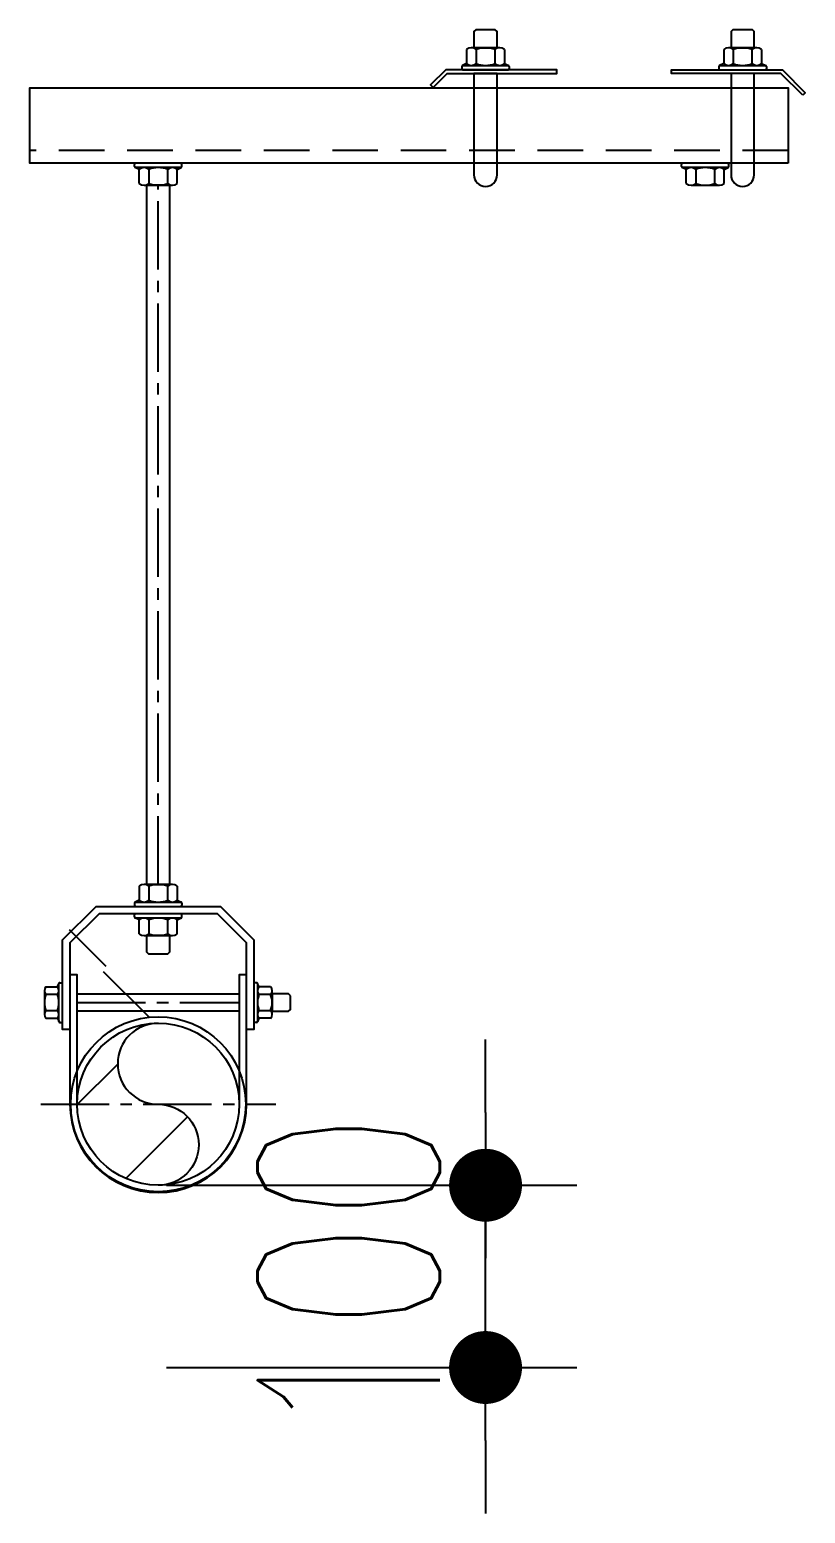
# Model space of a CAD drawing. Header units: millimetres. Extents: x -192235 to 515711, y 45168 to 947868.
# Drawn here: x 324479 to 324905, y 931291 to 932105 of the extents above; entities that cross this region are included whole.
import ezdxf

# ---------------------------------------------------------------- set-up
doc = ezdxf.new("R2010")
doc.units = ezdxf.units.MM
doc.header["$LTSCALE"] = 1000
doc.header["$PDMODE"] = 1
doc.linetypes.add('CENTER2', pattern=[1.125, 0.75, -0.125, 0.125, -0.125])
doc.linetypes.add('HIDDEN', pattern=[0.375, 0.25, -0.125])
for name, color, linetype in [('FS-Support-1', 2, 'Continuous'), ('M-DIM', 1, 'Continuous'), ('M-PIPE', 3, 'Continuous'), ('SUPPORT', 2, 'Continuous')]:
    doc.layers.add(name, color=color, linetype=linetype)
doc.styles.add('aa-txt', font='simplex.shx', dxfattribs={"width": 0.7, "bigfont": 'chineset.shx'})
doc.dimstyles.new('50-DIM', dxfattribs={"dimscale": 50, "dimtxt": 2, "dimasz": 0.8, "dimexe": 1, "dimexo": 1, "dimgap": 0.5, "dimtad": 1, "dimdec": 0, "dimdsep": 46, "dimtxsty": 'aa-txt', "dimblk": 'DOT', "dimcen": 5, "dimclrd": 256, "dimclre": 256, "dimclrt": 256, "dimadec": 0, "dimazin": 0, "dimtfac": 1, "dimtdec": 0, "dimtix": 1, "dimtmove": 2, "dimatfit": 3, "dimldrblk": 'DOT', "dimfxl": 1, "dimtolj": 1, "dimtzin": 0, "dimarcsym": 0})

# ---------------------------------------------------------------- blocks, each defined once
blk = doc.blocks.new('Nut-M12')
for p, q in [((-10.39, 11.05), (-10.39, 3.35)), ((7.79, 12), (-7.79, 12)), ((-5.2, 11.05), (-5.2, 3.35)), ((5.2, 3.35), (5.2, 11.05)), ((10.39, 11.05), (10.39, 3.35)), ((-13, 1.8), (-13, 0.6)), ((-10.39, 3.35), (-12.64, 2.35)), ((-12.4, 2.4), (12.4, 2.4)), ((-12.4, 0), (12.4, 0)), ((10.39, 3.35), (12.64, 2.35)), ((13, 1.8), (13, 0.6))]:
    blk.add_line(p, q)
for centre, radius, start, end in [((-7.79, 7.97), 4.03, 49.8296, 130.1704), ((0, -2.69), 14.69, 69.27836, 110.72164), ((7.79, 7.97), 4.03, 49.8296, 130.1704), ((-12.4, 1.8), 0.6, 90, 180), ((-12.4, 0.6), 0.6, 180, 270), ((-7.79, 6.43), 4.03, 229.8296, 310.1704), ((0, 17.09), 14.69, 249.27836, 290.72164), ((7.79, 6.43), 4.03, 229.8296, 310.1704), ((12.4, 1.8), 0.6, 0, 90), ((12.4, 0.6), 0.6, 270, 0)]:
    blk.add_arc(centre, radius, start, end)
blk = doc.blocks.new('DOT')
at = {"color": 0}
blk.add_line((-1, 0), (1, 0), dxfattribs=at)
at = {"color": 3, "const_width": 0.5}
blk.add_lwpolyline([(-0.25, 0, 1), (0.25, 0, 1)], format="xyb", close=True, dxfattribs=at)
blk = doc.blocks.new('*D356')
at = {"layer": 'DEFPOINTS', "color": 0, "transparency": 16777216}
for p in [(324504.5, 931470.88), (324729.5, 931470.88), (324504.5, 931370.88)]:
    blk.add_point(p, dxfattribs=at)
at = {"layer": 'M-DIM', "lineweight": -2, "transparency": 16777216}
for p, q in [((324729.5, 931510.88), (324729.5, 931550.88)), ((324554.5, 931470.88), (324779.5, 931470.88)), ((324729.5, 931370.88), (324729.5, 931470.88)), ((324554.5, 931370.88), (324779.5, 931370.88)), ((324729.5, 931330.88), (324729.5, 931290.88))]:
    blk.add_line(p, q, dxfattribs=at)
at = {"layer": 'M-DIM', "lineweight": -2, "transparency": 16777216, "xscale": 40, "yscale": 40, "zscale": 40}
for p, rotation in [((324729.5, 931470.88), 270), ((324729.5, 931370.88), 90)]:
    blk.add_blockref('DOT', p, dxfattribs=dict(at, rotation=rotation))
at = {"layer": 'M-DIM', "transparency": 16777216, "insert": (324654.5, 931420.88), "char_height": 100, "attachment_point": 5, "rotation": 90, "style": 'aa-txt'}
blk.add_mtext('\\A1;100', dxfattribs=at)
blk = doc.blocks.new('_Dot')
at = {"color": 0, "linetype": 'ByBlock', "lineweight": -2}
blk.add_line((-0.5, 0), (-1, 0), dxfattribs=at)
at = {"color": 0, "linetype": 'ByBlock', "const_width": 0.5}
blk.add_lwpolyline([(-0.25, 0, 1), (0.25, 0, 1)], format="xyb", close=True, dxfattribs=at)
blk = doc.blocks.new('Nut-M10')
for p, q in [((-8.66, 9.2), (-8.66, 2.8)), ((6.5, 10), (-6.5, 10)), ((-4.33, 9.2), (-4.33, 2.8)), ((4.33, 2.8), (4.33, 9.2)), ((8.66, 9.2), (8.66, 2.8)), ((-10.9, 1.5), (-10.9, 0.5)), ((-8.66, 2.8), (-10.6, 1.96)), ((-10.4, 2), (10.4, 2)), ((-10.4, 0), (10.4, 0)), ((8.66, 2.8), (10.6, 1.96)), ((10.9, 1.5), (10.9, 0.5))]:
    blk.add_line(p, q)
for centre, radius, start, end in [((-6.5, 6.67), 3.33, 49.44104, 130.55896), ((0, -2.12), 12.12, 69.06503, 110.93497), ((6.5, 6.67), 3.33, 49.44104, 130.55896), ((-10.4, 1.5), 0.5, 90, 180), ((-10.4, 0.5), 0.5, 180, 270), ((-6.5, 5.33), 3.33, 229.44104, 310.55896), ((0, 14.12), 12.12, 249.06503, 290.93497), ((6.5, 5.33), 3.33, 229.44104, 310.55896), ((10.4, 1.5), 0.5, 0, 90), ((10.4, 0.5), 0.5, 270, 0)]:
    blk.add_arc(centre, radius, start, end)

msp = doc.modelspace()

# ---------------------------------------------------------------- hatches: boundary and pattern name
at = {"layer": 'M-PIPE'}
h = msp.add_hatch(dxfattribs=at)
h.set_pattern_fill('ANSI31', color=1, scale=15, style=0)
h.set_pattern_definition([(45, (288006.396, 867469.08), (-33.67596, 33.67596), [])])
edge = h.paths.add_edge_path()
edge.add_arc((324550, 931515.33357), 44.45, 90, 270)
edge.add_arc((324550, 931493.10857), 22.225, 270, 450)
edge.add_arc((324550, 931537.55857), 22.225, 90, 270, ccw=False)

# ---------------------------------------------------------------- linework, layer by layer
at = {"layer": 'FS-Support-1'}
for points in [[(324735.85, 932025.23357), (324735.85, 932080.88357), (324723.15, 932080.88357), (324723.15, 932025.23357, 1)], [(324876.85, 932025.23357), (324876.85, 932080.88357), (324864.15, 932080.88357), (324864.15, 932025.23357, 1)]]:
    msp.add_lwpolyline(points, format="xyb", close=True, dxfattribs=at)
at = {"layer": 'M-PIPE'}
for p, q in [((324521.3863, 931590.96987), (324501.3863, 931610.96987)), ((324519.88998, 931588.22355), (324545.03721, 931563.07633))]:
    msp.add_line(p, q, dxfattribs=at)
at = {"layer": 'M-PIPE', "color": 1, "linetype": 'CENTER2', "ltscale": 0.05}
msp.add_line((324485.55, 931515.33357), (324614.45, 931515.33357), dxfattribs=at)
at = {"layer": 'M-PIPE'}
msp.add_lwpolyline([(324550, 931559.78357, 1), (324550, 931515.33357, -1), (324550, 931470.88357, -1)], format="xyb", close=True, dxfattribs=at)
for radius in [48, 44.45]:
    msp.add_circle((324550, 931515.33357), radius, dxfattribs=at)
at = {"layer": 'SUPPORT', "linetype": 'HIDDEN', "ltscale": 0.1}
msp.add_line((324895.5, 932038.58357), (324479.5, 932038.58357), dxfattribs=at)
at = {"layer": 'SUPPORT', "linetype": 'CENTER2', "ltscale": 0.05}
for p, q in [((324550, 931635.88357), (324550, 932019.58357)), ((324505.55, 931571.12107), (324594.45, 931571.12107))]:
    msp.add_line(p, q, dxfattribs=at)
at = {"layer": 'SUPPORT'}
for points in [[(324724.15, 932104.88357), (324723.15, 932103.88357), (324723.15, 932094.88357), (324735.85, 932094.88357), (324735.85, 932103.88357), (324734.85, 932104.88357)], [(324865.15, 932104.88357), (324864.15, 932103.88357), (324864.15, 932094.88357), (324876.85, 932094.88357), (324876.85, 932103.88357), (324875.85, 932104.88357)], [(324543.65, 932019.58357), (324543.65, 931635.88357), (324556.35, 931635.88357), (324556.35, 932019.58357)], [(324582.45, 931619.88357), (324517.55, 931619.88357), (324501.55, 931603.88357), (324501.55, 931556.38357), (324497.55, 931556.38357), (324497.55, 931605.54042), (324515.89315, 931623.88357), (324584.10685, 931623.88357), (324602.45, 931605.54042), (324602.45, 931556.38357), (324598.45, 931556.38357), (324598.45, 931603.88357)], [(324555.35, 931597.88357), (324556.35, 931598.88357), (324556.35, 931607.88357), (324543.65, 931607.88357), (324543.65, 931598.88357), (324544.65, 931597.88357)], [(324505.55, 931566.35857), (324505.55, 931575.88357), (324594.45, 931575.88357), (324594.45, 931566.35857)], [(324622.45, 931574.88357), (324621.45, 931575.88357), (324612.45, 931575.88357), (324612.45, 931566.35857), (324621.45, 931566.35857), (324622.45, 931567.35857)]]:
    msp.add_lwpolyline(points, close=True, dxfattribs=at)
for points in [[(324700.77985, 932073.12621), (324708.53721, 932080.88357), (324768.53721, 932080.88357), (324768.53721, 932082.88357), (324707.70879, 932082.88357), (324699.36564, 932074.54042), (324700.77985, 932073.12621)], [(324903.46279, 932068.88357), (324891.46279, 932080.88357), (324831.46279, 932080.88357), (324831.46279, 932082.88357), (324892.29121, 932082.88357), (324904.877, 932070.29778), (324903.46279, 932068.88357)]]:
    msp.add_lwpolyline(points, dxfattribs=at)
at = {"layer": 'SUPPORT', "ltscale": 0.1}
msp.add_lwpolyline([(324895.5, 932031.58357), (324479.5, 932031.58357), (324479.5, 932072.88357), (324895.5, 932072.88357)], close=True, dxfattribs=at)
at = {"layer": 'SUPPORT'}
msp.add_lwpolyline([(324598.45, 931515.33357), (324598.45, 931586.38357), (324594.45, 931586.38357), (324594.45, 931515.33357, -1), (324505.55, 931515.33357), (324505.55, 931586.38357), (324501.55, 931586.38357), (324501.55, 931515.33357, 1)], format="xyb", close=True, dxfattribs=at)

# ---------------------------------------------------------------- block references
for p in [(324729.5, 932082.88357), (324870.5, 932082.88357), (324550, 931623.88357)]:
    msp.add_blockref('Nut-M12', p, dxfattribs=at)
for name, p, rotation in [('Nut-M12', (324550, 932031.58357), 180), ('Nut-M12', (324850, 932031.58357), 180), ('Nut-M12', (324550, 931619.88357), 180), ('Nut-M10', (324497.55, 931571.12107), 90), ('Nut-M10', (324602.45, 931571.12107), 270)]:
    msp.add_blockref(name, p, dxfattribs=dict(at, rotation=rotation))

# ---------------------------------------------------------------- dimensions: what is measured, and where the dimension line sits
at = {"layer": 'M-DIM'}
dim = msp.add_linear_dim(base=(324729.5, 931470.88357), p1=(324504.5, 931370.88357), p2=(324504.5, 931470.88357), angle=270, dimstyle='50-DIM', dxfattribs=at)
dim.commit()
dim.dimension.update_dxf_attribs({"geometry": '*D356', "text_midpoint": (324654.5, 931420.88357)})

doc.saveas('drawing.dxf')
